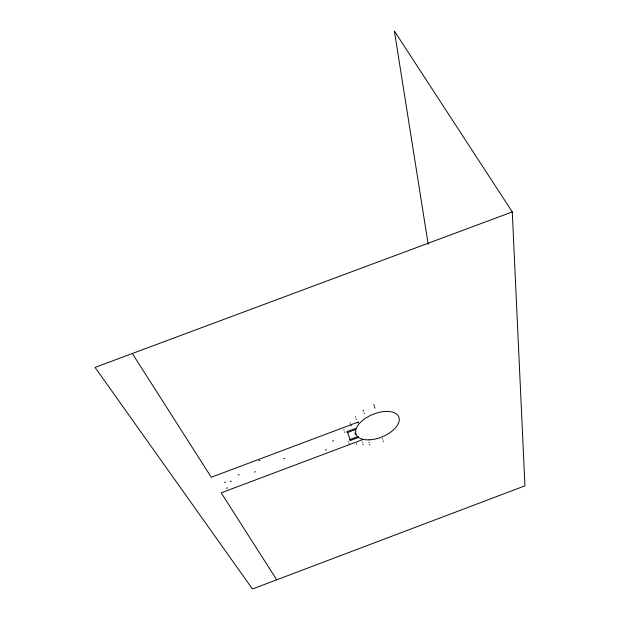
<?xml version="1.0" encoding="UTF-8"?>
<svg xmlns="http://www.w3.org/2000/svg" width="620" height="620" viewBox="0 0 620 620"><rect width="100%" height="100%" fill="white"/><g stroke="black" fill="none" stroke-linecap="round" stroke-linejoin="round"><path stroke-width="0.93" d="M364.211 413.687L364.048 413.075M369.799 445.021L369.636 444.455M374.891 408.154L374.465 406.728M357.632 423.135L358.469 421.941L211.281 477.261L132.316 353.509M225.494 482.058L224.517 482.484M231.361 481.174L230.384 481.6M239.258 474.641L238.281 475.075M227.594 487.839L226.633 488.265M255.332 471.673L254.355 472.107M284.774 458.312L283.79 458.738M333.637 440.533L332.653 440.967M326.476 449.686L325.508 450.112M259.927 460.381L259.083 460.675M355.33 428.466L346.89 431.644L347.254 432.667L355.26 429.652M358.027 436.511L349.703 439.642L350.052 440.634L358.36 437.511M363.173 439.417L221.216 492.838L276.721 579.816M512.267 211.916L95.054 367.397L252.449 589L524.946 485.832L512.267 211.916L394.367 31L428.18 244.233M354.764 432.977L355.686 434.411M344.65 431.799L344.852 432.388M349.006 443.625L349.192 444.16M363.088 410.076L363.467 411.223M348.262 441.533L348.409 441.928M343.837 429.521L343.992 429.954M347.657 432.512L350.099 439.487M373.829 404.511L374.193 405.658M350.928 425.165L351.114 425.754M356.306 443.61L356.469 444.129M362.933 444.114L363.095 444.672M350.161 422.91L350.3 423.344M356.105 418.918L356.283 419.515M362.212 441.928L362.344 442.347M355.361 416.656L355.5 417.089M368.923 442.223L369.055 442.641M383.284 440.929L383.447 441.463M382.594 438.572L382.718 439.022M369.249 439.844A23.049 12.16 -22.2 0 0 399.055 417.764A23.049 12.16 -22.2 0 0 364.017 419.291A23.049 12.16 -22.2 0 0 369.249 439.844"/></g></svg>
